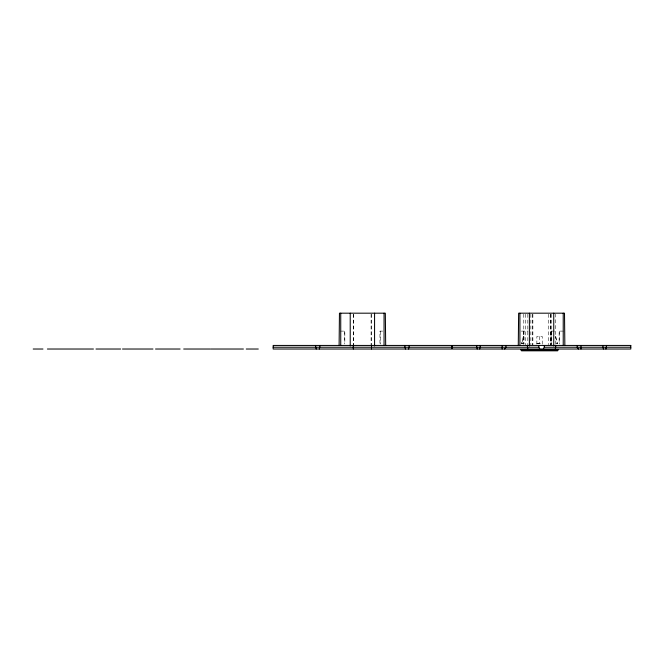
<?xml version="1.0" encoding="UTF-8"?>
<svg xmlns="http://www.w3.org/2000/svg" width="664" height="664" viewBox="0 0 664 664"><rect width="100%" height="100%" fill="white"/><g stroke="black" fill="none" stroke-linecap="round" stroke-linejoin="round"><path stroke-width="0.5" stroke-dasharray="3.32 2.49" d="M521.456 343.288L522.709 343.645L521.456 343.288L523.431 336.482L523.431 331.104M521.813 343.288L523.431 336.482M557.652 343.288L556.399 343.645L557.652 343.288L555.685 336.482L555.328 314.18M340.35 331.104L344.832 331.104L344.832 344.043M382.647 331.104L379.957 331.104L379.957 344.043M521.315 331.104L528.087 331.104M554.465 331.104L551.029 331.104L551.029 344.591M563.611 331.104L559.13 331.104L559.13 344.043M555.328 344.201L555.685 336.482M536.869 343.288L542.239 343.288M536.869 343.645L542.239 343.645M555.328 336.482L557.295 343.288M559.486 331.104L559.486 344.043M551.377 331.104L551.377 344.591M551.278 314.213L551.278 344.923M550.456 314.213L550.456 344.923M550.257 314.213L550.257 344.923M548.248 314.205L548.248 344.716M542.239 344.201L542.239 336.482L536.869 336.482L536.869 344.201M539.558 336.482L539.558 343.645M532.877 314.213L532.877 344.923M532.686 314.213L532.686 344.923M530.86 314.205L530.86 344.716M527.83 314.213L527.83 344.923M525.589 314.213L525.589 344.923M524.004 331.104L524.004 344.043M523.78 314.18L523.78 331.104M523.78 336.482L523.78 344.201M523.647 331.104L523.647 344.043M380.314 331.104L380.314 344.043M371.276 314.213L371.276 344.923M371.085 314.213L371.085 344.923M353.704 314.213L353.704 344.923M353.505 314.213L353.505 344.923M344.475 331.104L344.475 344.043"/><path stroke-width="1" d="M371.466 349.023L371.533 345.438M555.328 349.023L555.884 345.438M479.74 349.023L480.371 345.438M605.933 349.023L606.564 345.438M319.326 349.023L320.106 345.438M408.559 349.023L409.339 345.438M543.359 349.023L544.256 347.231L544.256 345.438M504.681 349.023L505.951 347.231L505.951 345.438M273.161 347.231L451.628 347.231M452.333 347.231L538.877 347.231L539.774 349.023M544.256 347.231L630.8 347.231M33.2 349.023L42.961 349.023M47.41 349.023L93.433 349.023M95.998 349.023L120.64 349.023M122.5 349.023L152.961 349.023M155.534 349.023L180.11 349.023M183.696 349.023L209.94 349.023M210.671 349.023L243.406 349.023M246.253 349.023L258.288 349.023M520.559 349.92L558.548 349.92M521.464 350.816L557.644 350.816M578.452 349.023L577.182 347.231L577.182 345.438M405.463 349.023L404.683 345.438M316.23 349.023L315.45 345.438M603.393 349.023L602.763 345.438M477.2 349.023L476.569 345.438M527.805 349.023L527.249 345.438M353.323 349.023L353.256 345.438M580.983 345.438L580.983 349.023M564.856 345.438L564.508 313.184L518.625 313.184L518.277 345.438M563.221 313.184L563.221 345.438M553.743 313.184L553.743 345.952M538.877 345.438L538.877 347.231M529.391 313.184L529.391 345.952M519.912 313.184L519.912 345.438M502.15 345.438L502.15 349.023M385.684 345.438L385.336 313.184L339.453 313.184L339.105 345.438M384.049 313.184L384.049 345.438M374.571 313.184L374.571 345.952M350.218 313.184L350.218 345.952M340.74 313.184L340.74 345.438M451.628 345.438L273.161 345.438L273.161 349.023L451.628 349.023L451.628 345.438M630.8 345.438L452.333 345.438L452.333 349.023L630.8 349.023L630.8 345.438"/></g></svg>
